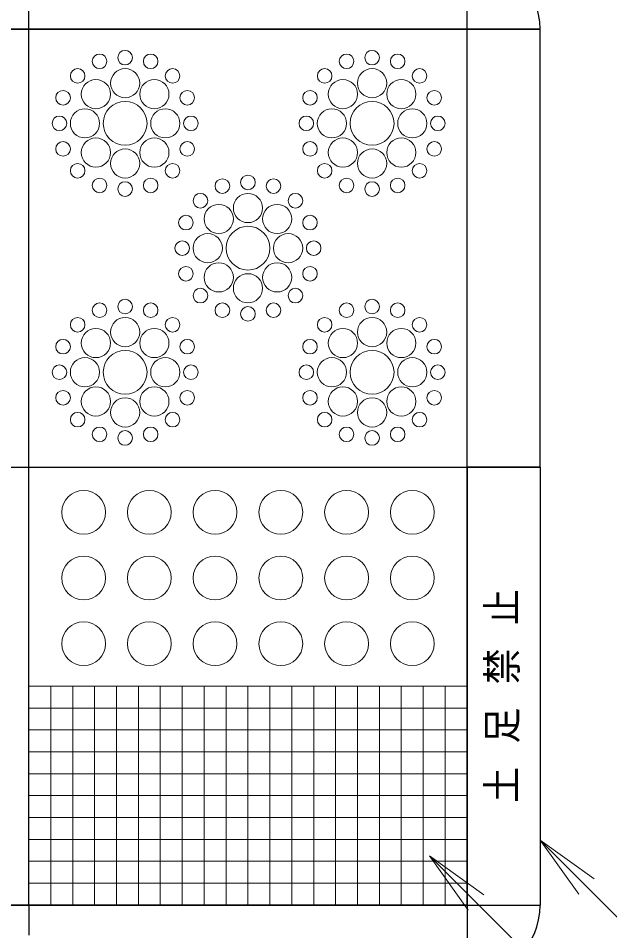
# Model space of a CAD drawing. Units: millimetres on the paper. Extents: x -537 to 0, y -5 to 257.
# Drawn here: x -235.74 to -208.75, y 179.42 to 221.1 of the extents above; entities that cross this region are included whole.
import ezdxf

# ---------------------------------------------------------------- set-up
doc = ezdxf.new("R2010")
doc.units = ezdxf.units.MM
doc.layers.add('1_30', color=7, linetype='Continuous', lineweight=13)
doc.styles.add('ＭＳ ゴシック', font='')
doc.styles.get('ＭＳ ゴシック').set_extended_font_data('MS Gothic')

msp = doc.modelspace()

# ---------------------------------------------------------------- linework, layer by layer
at = {"layer": '1_30', "lineweight": 25}
for p, q in [((-215.262, 220.597), (-215.262, 223.93)), ((-215.261, 220.597), (-215.261, 223.93)), ((-235.262, 220.597), (-235.262, 221.964)), ((-235.262, 220.597), (-255.262, 220.597)), ((-255.261, 220.597), (-235.261, 220.597)), ((-215.262, 220.597), (-235.262, 220.597)), ((-235.261, 200.597), (-235.261, 220.597)), ((-235.261, 200.597), (-235.261, 220.597)), ((-235.261, 220.597), (-215.261, 220.597)), ((-215.261, 200.597), (-215.261, 220.597)), ((-215.261, 220.597), (-211.928, 220.597)), ((-211.928, 220.597), (-215.261, 220.597)), ((-215.261, 200.597), (-215.261, 220.597)), ((-211.928, 200.597), (-211.928, 220.597)), ((-255.261, 200.597), (-235.261, 200.597)), ((-255.261, 200.597), (-235.261, 200.597)), ((-235.261, 200.597), (-215.261, 200.597)), ((-235.261, 180.597), (-235.261, 200.597)), ((-235.261, 200.597), (-215.261, 200.597)), ((-235.261, 180.597), (-235.261, 200.597)), ((-215.261, 180.597), (-215.261, 200.597)), ((-211.928, 200.597), (-215.261, 200.597)), ((-215.261, 200.597), (-211.928, 200.597)), ((-215.261, 200.597), (-215.261, 180.597)), ((-215.261, 200.597), (-211.928, 200.597)), ((-211.928, 200.597), (-211.928, 180.597)), ((-235.262, 180.597), (-255.262, 180.597)), ((-255.261, 180.597), (-235.261, 180.597)), ((-215.262, 180.597), (-235.262, 180.597)), ((-235.262, 180.597), (-235.262, 179.23)), ((-235.261, 180.597), (-215.261, 180.597)), ((-215.262, 180.597), (-215.262, 177.264)), ((-215.261, 180.597), (-211.928, 180.597)), ((-215.261, 180.597), (-215.261, 177.264)), ((-215.261, 180.597), (-211.928, 180.597)), ((-215.261, 180.597), (-211.928, 180.597))]:
    msp.add_line(p, q, dxfattribs=at)
at = {"layer": '1_30'}
for p, q in [((-215.261, 190.597), (-235.261, 190.597)), ((-234.261, 180.597), (-234.261, 190.597)), ((-233.261, 180.597), (-233.261, 190.597)), ((-232.261, 180.597), (-232.261, 190.597)), ((-231.261, 180.597), (-231.261, 190.597)), ((-230.261, 180.597), (-230.261, 190.597)), ((-229.261, 180.597), (-229.261, 190.597)), ((-228.261, 180.597), (-228.261, 190.597)), ((-227.261, 180.597), (-227.261, 190.597)), ((-226.261, 180.597), (-226.261, 190.597)), ((-225.261, 180.597), (-225.261, 190.597)), ((-224.261, 180.597), (-224.261, 190.597)), ((-224.261, 180.597), (-224.261, 190.597)), ((-223.261, 180.597), (-223.261, 190.597)), ((-222.261, 180.597), (-222.261, 190.597)), ((-221.261, 180.597), (-221.261, 190.597)), ((-220.261, 180.597), (-220.261, 190.597)), ((-219.261, 180.597), (-219.261, 190.597)), ((-218.261, 180.597), (-218.261, 190.597)), ((-218.261, 180.597), (-218.261, 190.597)), ((-217.261, 180.597), (-217.261, 190.597)), ((-216.262, 180.597), (-216.262, 190.597)), ((-215.261, 189.597), (-235.261, 189.597)), ((-215.261, 188.597), (-235.261, 188.597)), ((-215.261, 187.597), (-235.261, 187.597)), ((-215.261, 186.597), (-235.261, 186.597)), ((-215.261, 185.597), (-235.261, 185.597)), ((-215.261, 184.597), (-235.261, 184.597)), ((-215.261, 183.597), (-235.261, 183.597)), ((-211.928, 183.569), (-209.807, 181.447)), ((-211.928, 183.569), (-209.453, 181.801)), ((-210.16, 181.094), (-211.928, 183.569)), ((-215.261, 182.597), (-235.261, 182.597)), ((-216.974, 182.839), (-214.853, 180.718)), ((-216.974, 182.839), (-214.499, 181.072)), ((-215.206, 180.364), (-216.974, 182.839)), ((-215.261, 181.597), (-235.261, 181.597))]:
    msp.add_line(p, q, dxfattribs=at)
for points in [[(-211.928, 183.569), (-207.978, 179.619), (-201.675, 179.619)], [(-216.974, 182.839), (-208.769, 174.635), (-199.222, 174.635)]]:
    msp.add_lwpolyline(points, dxfattribs=at)
at = {"layer": '1_30', "color": 211}
for centre, radius in [((-230.866, 219.297), 0.333), ((-219.595, 219.297), 0.333), ((-232.033, 219.131), 0.333), ((-229.7, 219.131), 0.333), ((-220.761, 219.131), 0.333), ((-218.428, 219.131), 0.333), ((-233.033, 218.464), 0.333), ((-230.866, 218.131), 0.667), ((-228.7, 218.464), 0.333), ((-221.761, 218.464), 0.333), ((-219.595, 218.131), 0.667), ((-217.428, 218.464), 0.333), ((-232.2, 217.631), 0.667), ((-229.533, 217.631), 0.667), ((-220.928, 217.631), 0.667), ((-218.261, 217.631), 0.667), ((-233.7, 217.464), 0.333), ((-228.033, 217.464), 0.333), ((-222.428, 217.464), 0.333), ((-216.762, 217.464), 0.333), ((-230.866, 216.297), 1), ((-219.595, 216.297), 1), ((-232.7, 216.297), 0.667), ((-229.033, 216.297), 0.667), ((-221.428, 216.297), 0.667), ((-217.761, 216.297), 0.667), ((-233.866, 216.297), 0.333), ((-227.866, 216.297), 0.333), ((-222.595, 216.297), 0.333), ((-216.595, 216.297), 0.333), ((-233.7, 215.131), 0.333), ((-232.2, 214.964), 0.667), ((-229.533, 214.964), 0.667), ((-228.033, 215.131), 0.333), ((-222.428, 215.131), 0.333), ((-220.928, 214.964), 0.667), ((-218.261, 214.964), 0.667), ((-216.762, 215.131), 0.333), ((-230.866, 214.464), 0.667), ((-219.595, 214.464), 0.667), ((-233.033, 214.131), 0.333), ((-228.7, 214.131), 0.333), ((-221.761, 214.131), 0.333), ((-217.428, 214.131), 0.333), ((-232.033, 213.464), 0.333), ((-229.7, 213.464), 0.333), ((-225.261, 213.597), 0.333), ((-220.761, 213.464), 0.333), ((-218.428, 213.464), 0.333), ((-230.866, 213.297), 0.333), ((-226.428, 213.43), 0.333), ((-224.095, 213.43), 0.333), ((-219.595, 213.297), 0.333), ((-227.428, 212.764), 0.333), ((-225.261, 212.43), 0.667), ((-223.095, 212.764), 0.333), ((-226.595, 211.93), 0.667), ((-223.928, 211.93), 0.667), ((-228.095, 211.764), 0.333), ((-222.428, 211.764), 0.333), ((-225.261, 210.597), 1), ((-228.261, 210.597), 0.333), ((-227.095, 210.597), 0.667), ((-223.428, 210.597), 0.667), ((-222.261, 210.597), 0.333), ((-228.095, 209.43), 0.333), ((-226.595, 209.264), 0.667), ((-223.928, 209.264), 0.667), ((-222.428, 209.43), 0.333), ((-225.261, 208.764), 0.667), ((-227.428, 208.43), 0.333), ((-223.095, 208.43), 0.333), ((-232.033, 207.764), 0.333), ((-230.866, 207.93), 0.333), ((-229.7, 207.764), 0.333), ((-226.428, 207.764), 0.333), ((-224.095, 207.764), 0.333), ((-220.761, 207.764), 0.333), ((-219.595, 207.93), 0.333), ((-218.428, 207.764), 0.333), ((-225.261, 207.597), 0.333), ((-233.033, 207.097), 0.333), ((-230.866, 206.764), 0.667), ((-228.7, 207.097), 0.333), ((-221.761, 207.097), 0.333), ((-219.595, 206.764), 0.667), ((-217.428, 207.097), 0.333), ((-232.2, 206.264), 0.667), ((-229.533, 206.264), 0.667), ((-220.928, 206.264), 0.667), ((-218.261, 206.264), 0.667), ((-233.7, 206.097), 0.333), ((-228.033, 206.097), 0.333), ((-222.428, 206.097), 0.333), ((-216.762, 206.097), 0.333), ((-230.866, 204.93), 1), ((-219.595, 204.93), 1), ((-232.7, 204.93), 0.667), ((-229.033, 204.93), 0.667), ((-221.428, 204.93), 0.667), ((-217.761, 204.93), 0.667), ((-233.866, 204.93), 0.333), ((-227.866, 204.93), 0.333), ((-222.595, 204.93), 0.333), ((-216.595, 204.93), 0.333), ((-232.2, 203.597), 0.667), ((-229.533, 203.597), 0.667), ((-220.928, 203.597), 0.667), ((-218.261, 203.597), 0.667), ((-233.7, 203.764), 0.333), ((-228.033, 203.764), 0.333), ((-222.428, 203.764), 0.333), ((-216.762, 203.764), 0.333), ((-230.866, 203.097), 0.667), ((-219.595, 203.097), 0.667), ((-233.033, 202.764), 0.333), ((-228.7, 202.764), 0.333), ((-221.761, 202.764), 0.333), ((-217.428, 202.764), 0.333), ((-232.033, 202.097), 0.333), ((-230.866, 201.93), 0.333), ((-229.7, 202.097), 0.333), ((-220.761, 202.097), 0.333), ((-219.595, 201.93), 0.333), ((-218.428, 202.097), 0.333)]:
    msp.add_circle(centre, radius, dxfattribs=at)
at = {"layer": '1_30'}
for centre in [(-232.761, 198.535), (-229.761, 198.535), (-226.761, 198.535), (-223.761, 198.535), (-220.761, 198.535), (-217.761, 198.535), (-232.761, 195.535), (-229.761, 195.535), (-226.761, 195.535), (-223.761, 195.535), (-220.761, 195.535), (-217.761, 195.535), (-232.761, 192.535), (-229.761, 192.535), (-226.761, 192.535), (-223.761, 192.535), (-220.761, 192.535), (-217.761, 192.535)]:
    msp.add_circle(centre, 1, dxfattribs=at)
at = {"layer": '1_30', "lineweight": 25}
for centre, start, end in [((-215.261, 220.597), 360, 90), ((-215.261, 180.597), 270, 0)]:
    msp.add_arc(centre, 3.333, start, end, dxfattribs=at)

# ---------------------------------------------------------------- texts
at = {"layer": '1_30', "insert": (-213.595, 185.264), "char_height": 1.344, "attachment_point": 4, "rotation": 90, "style": 'ＭＳ ゴシック'}
msp.add_mtext('\\T1.64;\\W0.9;土足禁止', dxfattribs=at)

doc.saveas('drawing.dxf')
